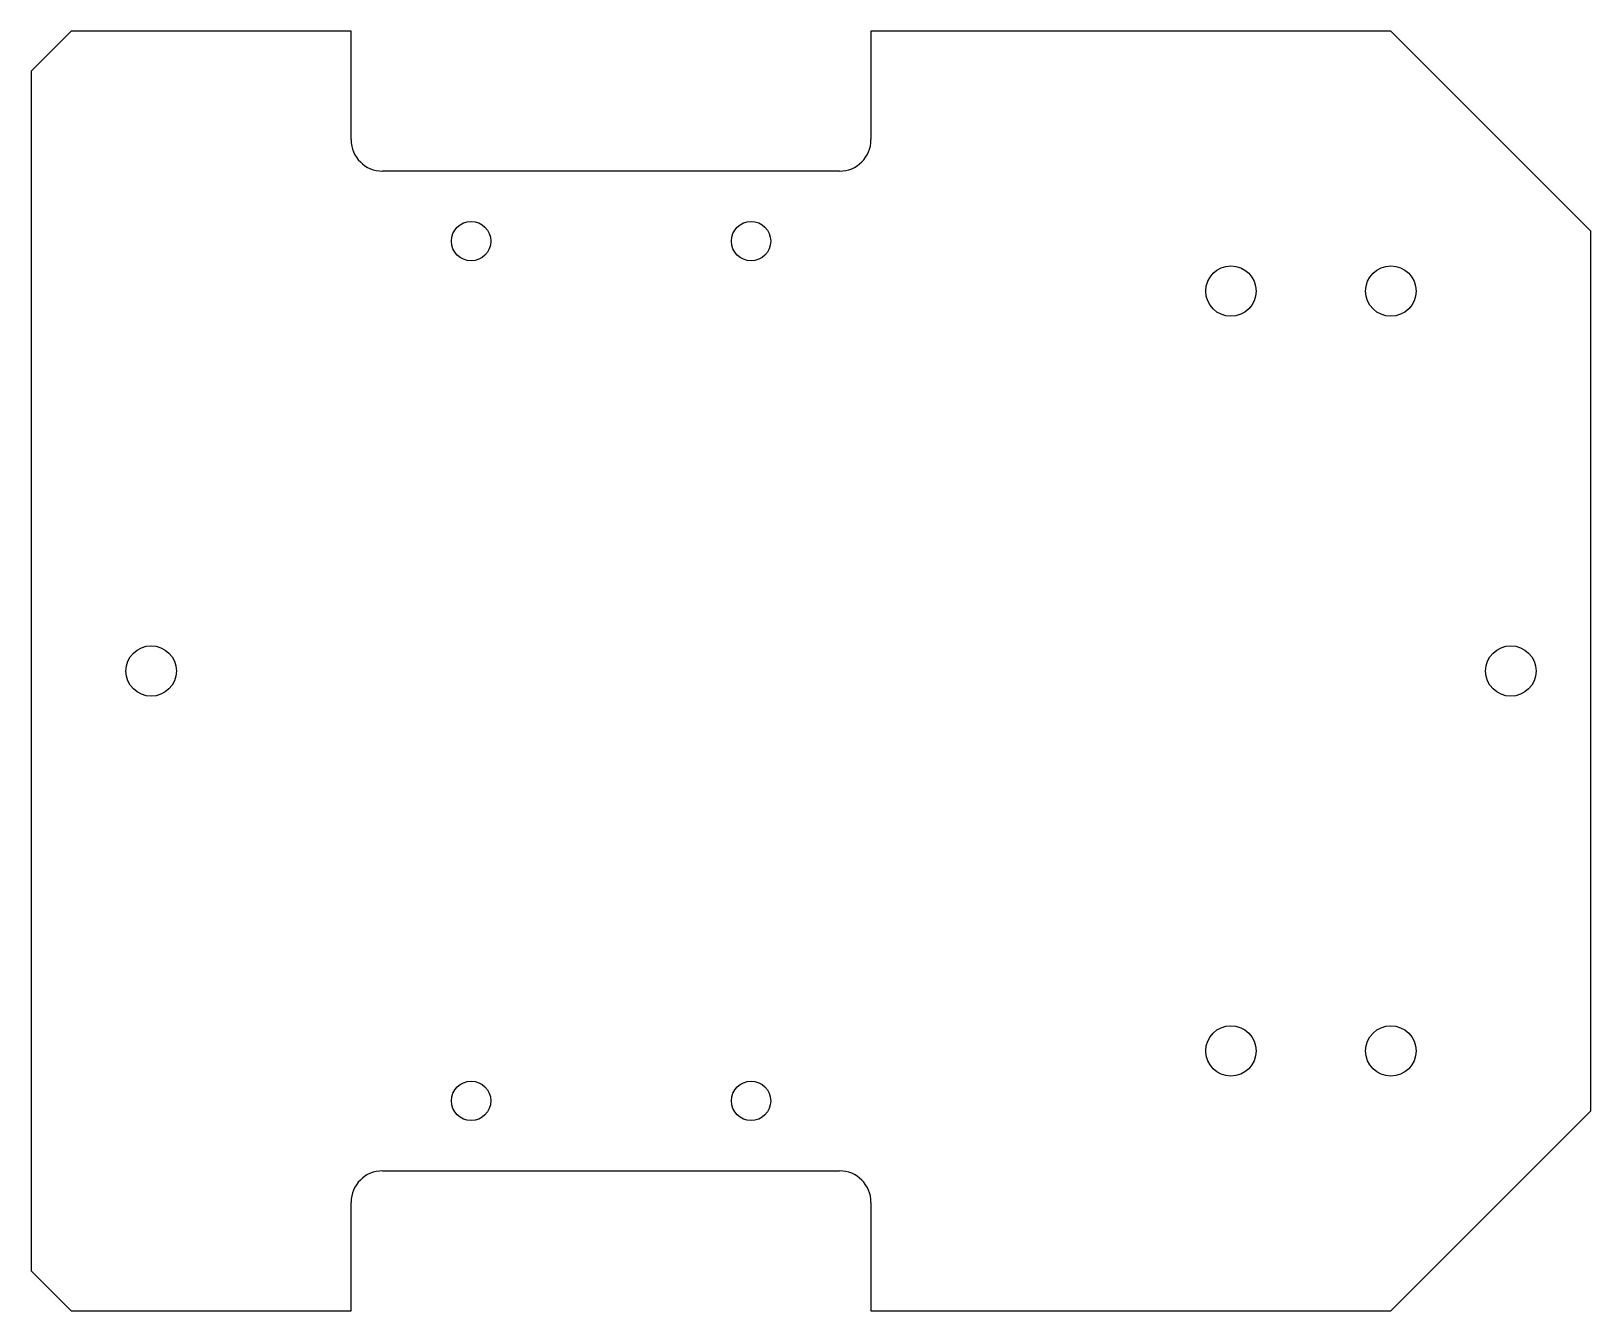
# Model space of a CAD drawing. Extents: x 0 to 99.1, y 0 to 81.3.
import ezdxf

# ---------------------------------------------------------------- set-up
doc = ezdxf.new("R2010")
doc.units = 0
doc.layers.add('20', color=178, linetype='CONTINUOUS')

msp = doc.modelspace()

# ---------------------------------------------------------------- linework, layer by layer
at = {"layer": '20'}
for p, q in [((2.54, 81.28), (0, 78.74)), ((20.32, 81.28), (2.54, 81.28)), ((20.32, 74.39), (20.32, 81.28)), ((86.36, 81.28), (53.34, 81.28)), ((53.34, 81.28), (53.34, 74.39)), ((99.06, 68.58), (86.36, 81.28)), ((0, 78.74), (0, 2.54)), ((51.34, 72.39), (22.32, 72.39)), ((99.06, 12.7), (99.06, 68.58)), ((86.36, 0), (99.06, 12.7)), ((22.32, 8.89), (51.34, 8.89)), ((20.32, 0), (20.32, 6.89)), ((53.34, 6.89), (53.34, 0)), ((0, 2.54), (2.54, 0)), ((2.54, 0), (20.32, 0)), ((53.34, 0), (86.36, 0))]:
    msp.add_line(p, q, dxfattribs=at)
for centre, radius in [((27.94, 67.945), 1.25), ((45.72, 67.945), 1.25), ((76.2, 64.77), 1.6), ((86.36, 64.77), 1.6), ((7.62, 40.64), 1.6), ((93.98, 40.64), 1.6), ((76.2, 16.51), 1.6), ((86.36, 16.51), 1.6), ((27.94, 13.335), 1.25), ((45.72, 13.335), 1.25)]:
    msp.add_circle(centre, radius, dxfattribs=at)
for centre, start, end in [((22.32, 74.39), 180, 270), ((51.34, 74.39), 270, 0), ((22.32, 6.89), 90, 180), ((51.34, 6.89), 0, 90)]:
    msp.add_arc(centre, 2, start, end, dxfattribs=at)

doc.saveas('drawing.dxf')
